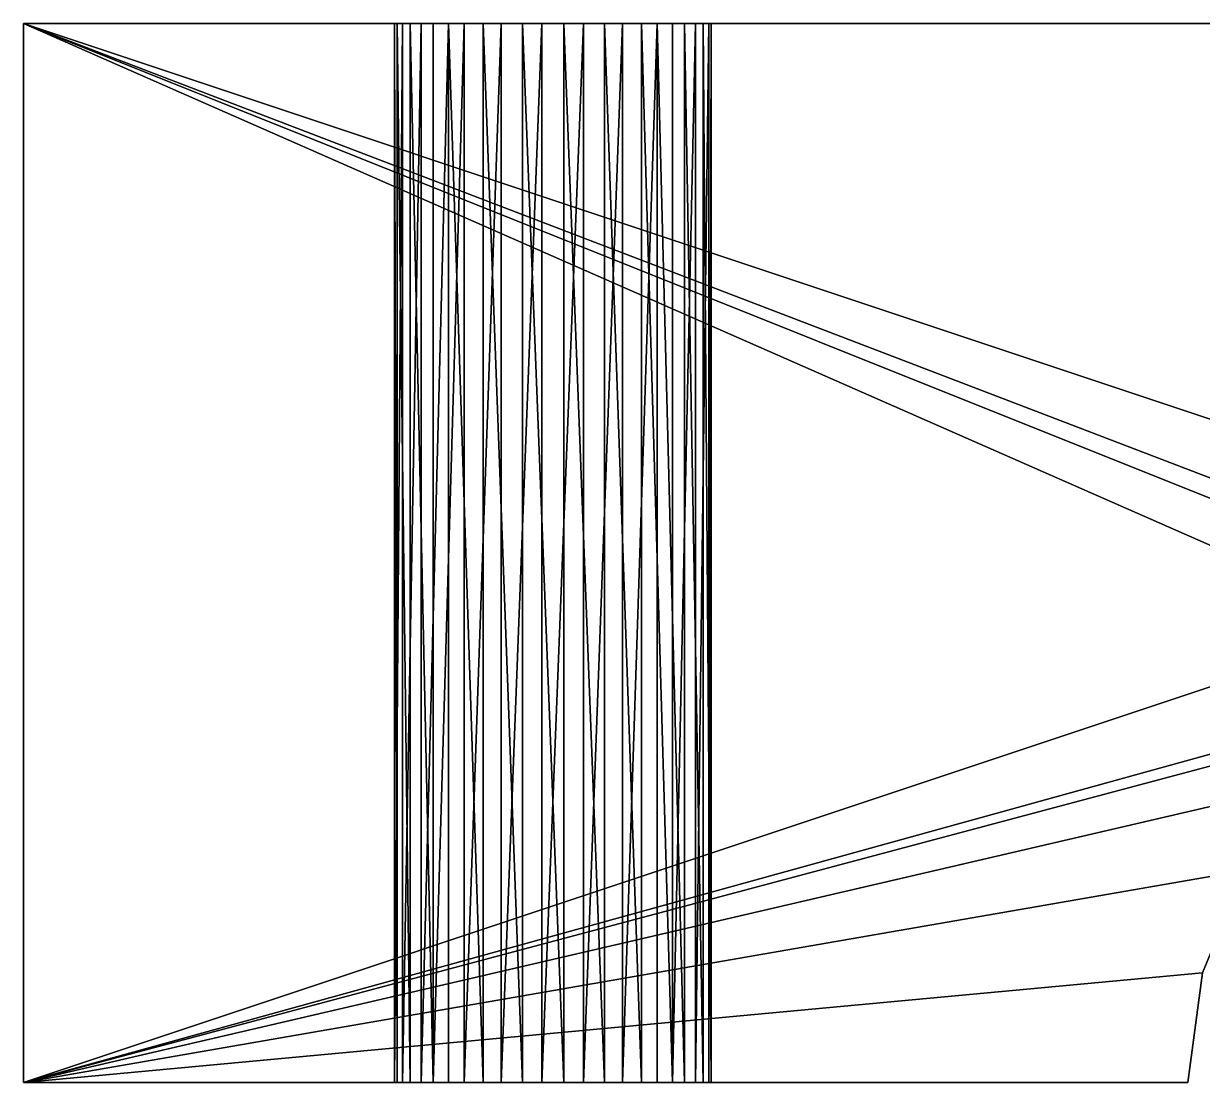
# Model space of a CAD drawing. Header units: metres. Extents: x 0 to 683, y 0 to 667.
# Drawn here: x 180 to 191.14, y 410.77 to 420.77 of the extents above; entities that cross this region are included whole.
import ezdxf

# ---------------------------------------------------------------- set-up
doc = ezdxf.new("R2010")
doc.units = ezdxf.units.M

msp = doc.modelspace()

# ---------------------------------------------------------------- meshes
at = {"layer": 'X Support bottom'}
mesh = msp.add_polyface(dxfattribs=at)
corners = [(210, 410.769, -10), (180, 420.769, -10), (210, 420.769, -10), (196.035, 414.632, -10), (195, 414.769, -10), (197, 414.233, -10), (197.828, 413.597, -10), (198.464, 412.769, -10), (198.864, 411.804, -10), (199, 410.769, -10), (193.965, 414.632, -10), (180, 410.769, -10), (193, 414.233, -10), (192.172, 413.597, -10), (191.536, 412.769, -10), (191.136, 411.804, -10), (191, 410.769, -10)]
mesh.append_faces([[corners[k] for k in face] for face in [(0, 1, 2), (8, 0, 9), (11, 15, 16)]], dxfattribs={"vtx0": -1})
mesh.append_faces([[corners[k] for k in face] for face in [(3, 0, 5), (5, 0, 6), (6, 0, 7), (7, 0, 8), (1, 10, 11), (10, 1, 4)]], dxfattribs={"vtx0": -1, "vtx1": -1})
mesh.append_faces([[corners[k] for k in face] for face in [(1, 0, 3)]], dxfattribs={"vtx0": -1, "vtx1": -1, "vtx2": -1})
mesh.append_faces([[corners[k] for k in face] for face in [(1, 3, 4), (11, 10, 12), (11, 12, 13), (11, 13, 14), (11, 14, 15)]], dxfattribs={"vtx0": -1, "vtx2": -1})
mesh = msp.add_polyface(dxfattribs=at)
corners = [(180, 410.769, 0), (210, 420.769, 0), (180, 420.769, 0), (193.965, 414.632, 0), (195, 414.769, 0), (193, 414.233, 0), (192.172, 413.597, 0), (191.536, 412.769, 0), (191.136, 411.804, 0), (191, 410.769, 0), (196.035, 414.632, 0), (210, 410.769, 0), (197, 414.233, 0), (197.828, 413.597, 0), (198.464, 412.769, 0), (198.864, 411.804, 0), (199, 410.769, 0)]
mesh.append_faces([[corners[k] for k in face] for face in [(0, 1, 2), (8, 0, 9), (11, 15, 16)]], dxfattribs={"vtx0": -1})
mesh.append_faces([[corners[k] for k in face] for face in [(3, 0, 5), (5, 0, 6), (6, 0, 7), (7, 0, 8), (1, 10, 11), (10, 1, 4)]], dxfattribs={"vtx0": -1, "vtx1": -1})
mesh.append_faces([[corners[k] for k in face] for face in [(1, 0, 3)]], dxfattribs={"vtx0": -1, "vtx1": -1, "vtx2": -1})
mesh.append_faces([[corners[k] for k in face] for face in [(1, 3, 4), (11, 10, 12), (11, 12, 13), (11, 13, 14), (11, 14, 15)]], dxfattribs={"vtx0": -1, "vtx2": -1})
mesh = msp.add_polyface(dxfattribs=at)
corners = [(180, 410.769, 0), (180, 420.769, -10), (180, 410.769, -10), (180, 420.769, 0)]
mesh.append_faces([[corners[k] for k in face] for face in [(0, 1, 2), (1, 0, 3)]], dxfattribs={"vtx0": -1})
mesh = msp.add_polyface(dxfattribs=at)
corners = [(180, 420.769, 0), (183.581, 420.769, -4.513), (183.504, 420.769, -4.897), (183.756, 420.769, -4.162), (184.015, 420.769, -3.869), (184.341, 420.769, -3.652), (184.712, 420.769, -3.528), (210, 420.769, 0), (185.103, 420.769, -3.504), (185.487, 420.769, -3.581), (185.838, 420.769, -3.756), (186.131, 420.769, -4.015), (186.348, 420.769, -4.341), (186.472, 420.769, -4.712), (186.496, 420.769, -5.103), (204.101, 420.769, -3.8), (203.821, 420.769, -4.073), (203.621, 420.769, -4.41), (203.515, 420.769, -4.787), (203.511, 420.769, -5.179), (204.442, 420.769, -3.608), (204.821, 420.769, -3.511), (205.213, 420.769, -3.515), (205.59, 420.769, -3.621), (205.927, 420.769, -3.821), (206.2, 420.769, -4.101), (206.392, 420.769, -4.442), (206.489, 420.769, -4.821), (180, 420.769, -10), (184.897, 420.769, -6.496), (210, 420.769, -10), (184.513, 420.769, -6.419), (184.162, 420.769, -6.244), (183.869, 420.769, -5.985), (183.652, 420.769, -5.659), (183.528, 420.769, -5.288), (185.288, 420.769, -6.472), (185.659, 420.769, -6.348), (185.985, 420.769, -6.131), (186.244, 420.769, -5.838), (186.419, 420.769, -5.487), (204.073, 420.769, -6.179), (203.8, 420.769, -5.899), (203.608, 420.769, -5.558), (204.41, 420.769, -6.379), (204.787, 420.769, -6.485), (205.179, 420.769, -6.489), (205.558, 420.769, -6.392), (205.899, 420.769, -6.2), (206.179, 420.769, -5.927), (206.379, 420.769, -5.59), (206.485, 420.769, -5.213)]
mesh.append_faces([[corners[k] for k in face] for face in [(1, 0, 3), (3, 0, 4), (4, 0, 5), (5, 0, 6), (6, 7, 8), (8, 7, 9), (9, 7, 10), (10, 7, 11), (11, 7, 12), (12, 7, 13), (13, 7, 14), (15, 7, 20), (20, 7, 21), (21, 7, 22), (22, 7, 23), (23, 7, 24), (24, 7, 25), (25, 7, 26), (26, 7, 27), (28, 29, 30), (29, 28, 31), (31, 28, 32), (32, 28, 33), (33, 28, 34), (34, 0, 35), (35, 0, 2), (41, 14, 42), (42, 14, 43), (43, 14, 19), (30, 27, 7)]], dxfattribs={"vtx0": -1, "vtx1": -1})
mesh.append_faces([[corners[k] for k in face] for face in [(14, 7, 15), (30, 14, 41)]], dxfattribs={"vtx0": -1, "vtx1": -1, "vtx2": -1})
mesh.append_faces([[corners[k] for k in face] for face in [(0, 1, 2), (6, 0, 7), (14, 15, 16), (14, 16, 17), (14, 17, 18), (14, 18, 19), (34, 28, 0), (30, 29, 36), (30, 36, 37), (30, 37, 38), (30, 38, 39), (30, 39, 40), (30, 40, 14), (30, 41, 44), (30, 44, 45), (30, 45, 46), (30, 46, 47), (30, 47, 48), (30, 48, 49), (30, 49, 50), (30, 50, 51), (30, 51, 27)]], dxfattribs={"vtx0": -1, "vtx2": -1})
mesh = msp.add_polyface(dxfattribs=at)
corners = [(183.504, 420.769, -4.897), (183.528, 410.769, -5.288), (183.528, 420.769, -5.288), (183.504, 410.769, -4.897)]
mesh.append_faces([[corners[k] for k in face] for face in [(0, 1, 2), (1, 0, 3)]], dxfattribs={"vtx0": -1})
mesh = msp.add_polyface(dxfattribs=at)
corners = [(183.581, 420.769, -4.513), (183.504, 410.769, -4.897), (183.504, 420.769, -4.897), (183.581, 410.769, -4.513)]
mesh.append_faces([[corners[k] for k in face] for face in [(0, 1, 2), (1, 0, 3)]], dxfattribs={"vtx0": -1})
mesh = msp.add_polyface(dxfattribs=at)
corners = [(183.528, 420.769, -5.288), (183.652, 410.769, -5.659), (183.652, 420.769, -5.659), (183.528, 410.769, -5.288)]
mesh.append_faces([[corners[k] for k in face] for face in [(0, 1, 2), (1, 0, 3)]], dxfattribs={"vtx0": -1})
mesh = msp.add_polyface(dxfattribs=at)
corners = [(183.756, 420.769, -4.162), (183.581, 410.769, -4.513), (183.581, 420.769, -4.513), (183.756, 410.769, -4.162)]
mesh.append_faces([[corners[k] for k in face] for face in [(0, 1, 2), (1, 0, 3)]], dxfattribs={"vtx0": -1})
mesh = msp.add_polyface(dxfattribs=at)
corners = [(183.652, 420.769, -5.659), (183.869, 410.769, -5.985), (183.869, 420.769, -5.985), (183.652, 410.769, -5.659)]
mesh.append_faces([[corners[k] for k in face] for face in [(0, 1, 2), (1, 0, 3)]], dxfattribs={"vtx0": -1})
mesh = msp.add_polyface(dxfattribs=at)
corners = [(184.015, 420.769, -3.869), (183.756, 410.769, -4.162), (183.756, 420.769, -4.162), (184.015, 410.769, -3.869)]
mesh.append_faces([[corners[k] for k in face] for face in [(0, 1, 2), (1, 0, 3)]], dxfattribs={"vtx0": -1})
mesh = msp.add_polyface(dxfattribs=at)
corners = [(183.869, 410.769, -5.985), (184.162, 420.769, -6.244), (183.869, 420.769, -5.985), (184.162, 410.769, -6.244)]
mesh.append_faces([[corners[k] for k in face] for face in [(0, 1, 2), (1, 0, 3)]], dxfattribs={"vtx0": -1})
mesh = msp.add_polyface(dxfattribs=at)
corners = [(184.341, 410.769, -3.652), (184.015, 420.769, -3.869), (184.341, 420.769, -3.652), (184.015, 410.769, -3.869)]
mesh.append_faces([[corners[k] for k in face] for face in [(0, 1, 2), (1, 0, 3)]], dxfattribs={"vtx0": -1})
mesh = msp.add_polyface(dxfattribs=at)
corners = [(184.162, 410.769, -6.244), (184.513, 420.769, -6.419), (184.162, 420.769, -6.244), (184.513, 410.769, -6.419)]
mesh.append_faces([[corners[k] for k in face] for face in [(0, 1, 2), (1, 0, 3)]], dxfattribs={"vtx0": -1})
mesh = msp.add_polyface(dxfattribs=at)
corners = [(184.712, 410.769, -3.528), (184.341, 420.769, -3.652), (184.712, 420.769, -3.528), (184.341, 410.769, -3.652)]
mesh.append_faces([[corners[k] for k in face] for face in [(0, 1, 2), (1, 0, 3)]], dxfattribs={"vtx0": -1})
mesh = msp.add_polyface(dxfattribs=at)
corners = [(184.513, 410.769, -6.419), (184.897, 420.769, -6.496), (184.513, 420.769, -6.419), (184.897, 410.769, -6.496)]
mesh.append_faces([[corners[k] for k in face] for face in [(0, 1, 2), (1, 0, 3)]], dxfattribs={"vtx0": -1})
mesh = msp.add_polyface(dxfattribs=at)
corners = [(185.103, 410.769, -3.504), (184.712, 420.769, -3.528), (185.103, 420.769, -3.504), (184.712, 410.769, -3.528)]
mesh.append_faces([[corners[k] for k in face] for face in [(0, 1, 2), (1, 0, 3)]], dxfattribs={"vtx0": -1})
mesh = msp.add_polyface(dxfattribs=at)
corners = [(184.897, 410.769, -6.496), (185.288, 420.769, -6.472), (184.897, 420.769, -6.496), (185.288, 410.769, -6.472)]
mesh.append_faces([[corners[k] for k in face] for face in [(0, 1, 2), (1, 0, 3)]], dxfattribs={"vtx0": -1})
mesh = msp.add_polyface(dxfattribs=at)
corners = [(185.487, 410.769, -3.581), (185.103, 420.769, -3.504), (185.487, 420.769, -3.581), (185.103, 410.769, -3.504)]
mesh.append_faces([[corners[k] for k in face] for face in [(0, 1, 2), (1, 0, 3)]], dxfattribs={"vtx0": -1})
mesh = msp.add_polyface(dxfattribs=at)
corners = [(185.288, 410.769, -6.472), (185.659, 420.769, -6.348), (185.288, 420.769, -6.472), (185.659, 410.769, -6.348)]
mesh.append_faces([[corners[k] for k in face] for face in [(0, 1, 2), (1, 0, 3)]], dxfattribs={"vtx0": -1})
mesh = msp.add_polyface(dxfattribs=at)
corners = [(185.838, 410.769, -3.756), (185.487, 420.769, -3.581), (185.838, 420.769, -3.756), (185.487, 410.769, -3.581)]
mesh.append_faces([[corners[k] for k in face] for face in [(0, 1, 2), (1, 0, 3)]], dxfattribs={"vtx0": -1})
mesh = msp.add_polyface(dxfattribs=at)
corners = [(185.659, 410.769, -6.348), (185.985, 420.769, -6.131), (185.659, 420.769, -6.348), (185.985, 410.769, -6.131)]
mesh.append_faces([[corners[k] for k in face] for face in [(0, 1, 2), (1, 0, 3)]], dxfattribs={"vtx0": -1})
mesh = msp.add_polyface(dxfattribs=at)
corners = [(186.131, 410.769, -4.015), (185.838, 420.769, -3.756), (186.131, 420.769, -4.015), (185.838, 410.769, -3.756)]
mesh.append_faces([[corners[k] for k in face] for face in [(0, 1, 2), (1, 0, 3)]], dxfattribs={"vtx0": -1})
mesh = msp.add_polyface(dxfattribs=at)
corners = [(186.244, 410.769, -5.838), (185.985, 420.769, -6.131), (185.985, 410.769, -6.131), (186.244, 420.769, -5.838)]
mesh.append_faces([[corners[k] for k in face] for face in [(0, 1, 2), (1, 0, 3)]], dxfattribs={"vtx0": -1})
mesh = msp.add_polyface(dxfattribs=at)
corners = [(186.131, 410.769, -4.015), (186.348, 420.769, -4.341), (186.348, 410.769, -4.341), (186.131, 420.769, -4.015)]
mesh.append_faces([[corners[k] for k in face] for face in [(0, 1, 2), (1, 0, 3)]], dxfattribs={"vtx0": -1})
mesh = msp.add_polyface(dxfattribs=at)
corners = [(186.419, 410.769, -5.487), (186.244, 420.769, -5.838), (186.244, 410.769, -5.838), (186.419, 420.769, -5.487)]
mesh.append_faces([[corners[k] for k in face] for face in [(0, 1, 2), (1, 0, 3)]], dxfattribs={"vtx0": -1})
mesh = msp.add_polyface(dxfattribs=at)
corners = [(186.348, 410.769, -4.341), (186.472, 420.769, -4.712), (186.472, 410.769, -4.712), (186.348, 420.769, -4.341)]
mesh.append_faces([[corners[k] for k in face] for face in [(0, 1, 2), (1, 0, 3)]], dxfattribs={"vtx0": -1})
mesh = msp.add_polyface(dxfattribs=at)
corners = [(186.496, 410.769, -5.103), (186.419, 420.769, -5.487), (186.419, 410.769, -5.487), (186.496, 420.769, -5.103)]
mesh.append_faces([[corners[k] for k in face] for face in [(0, 1, 2), (1, 0, 3)]], dxfattribs={"vtx0": -1})
mesh = msp.add_polyface(dxfattribs=at)
corners = [(186.472, 410.769, -4.712), (186.496, 420.769, -5.103), (186.496, 410.769, -5.103), (186.472, 420.769, -4.712)]
mesh.append_faces([[corners[k] for k in face] for face in [(0, 1, 2), (1, 0, 3)]], dxfattribs={"vtx0": -1})
mesh = msp.add_polyface(dxfattribs=at)
corners = [(191.136, 411.804, 0), (191, 410.769, -10), (191.136, 411.804, -10), (191, 410.769, 0)]
mesh.append_faces([[corners[k] for k in face] for face in [(0, 1, 2), (1, 0, 3)]], dxfattribs={"vtx0": -1})
mesh = msp.add_polyface(dxfattribs=at)
corners = [(180, 410.769, -10), (183.652, 410.769, -5.659), (180, 410.769, 0), (183.869, 410.769, -5.985), (184.162, 410.769, -6.244), (191, 410.769, -10), (183.528, 410.769, -5.288), (183.504, 410.769, -4.897), (184.513, 410.769, -6.419), (184.897, 410.769, -6.496), (185.288, 410.769, -6.472), (185.659, 410.769, -6.348), (185.985, 410.769, -6.131), (186.244, 410.769, -5.838), (186.419, 410.769, -5.487), (186.496, 410.769, -5.103), (184.341, 410.769, -3.652), (191, 410.769, 0), (184.015, 410.769, -3.869), (183.756, 410.769, -4.162), (183.581, 410.769, -4.513), (184.712, 410.769, -3.528), (185.103, 410.769, -3.504), (185.487, 410.769, -3.581), (185.838, 410.769, -3.756), (186.131, 410.769, -4.015), (186.348, 410.769, -4.341), (186.472, 410.769, -4.712)]
mesh.append_faces([[corners[k] for k in face] for face in [(0, 1, 2), (1, 0, 3), (3, 0, 4), (4, 5, 8), (8, 5, 9), (9, 5, 10), (10, 5, 11), (11, 5, 12), (12, 5, 13), (13, 5, 14), (14, 5, 15), (2, 16, 17), (16, 2, 18), (18, 2, 19), (19, 2, 20), (20, 2, 7), (17, 15, 5)]], dxfattribs={"vtx0": -1, "vtx1": -1})
mesh.append_faces([[corners[k] for k in face] for face in [(4, 0, 5), (2, 1, 6), (2, 6, 7), (17, 16, 21), (17, 21, 22), (17, 22, 23), (17, 23, 24), (17, 24, 25), (17, 25, 26), (17, 26, 27), (17, 27, 15)]], dxfattribs={"vtx0": -1, "vtx2": -1})

doc.saveas('drawing.dxf')
